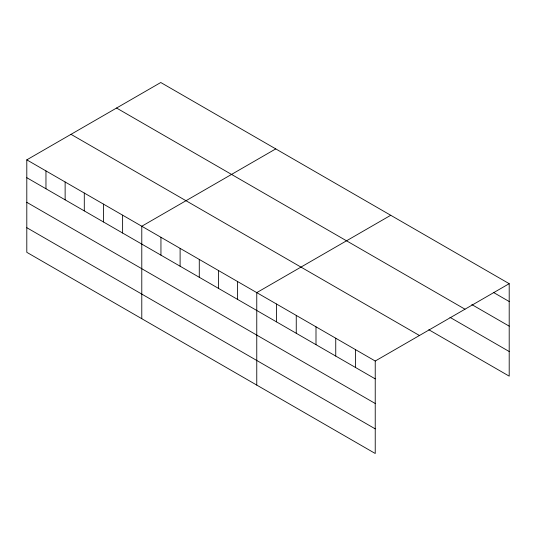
<?xml version="1.0" encoding="UTF-8"?>
<svg xmlns="http://www.w3.org/2000/svg" width="536" height="536" viewBox="0 0 536 536"><rect width="100%" height="100%" fill="white"/><g stroke="black" fill="none" stroke-linecap="round" stroke-linejoin="round"><path stroke-width="0.8" d="M428.813 329.734L509.2 376.145L509.2 283.678L160.767 82.511L26.8 159.855L26.8 252.322L375.233 453.49L375.233 361.023L26.8 159.855M275.752 148.894L141.785 226.239L141.785 318.706M390.731 215.278L256.764 292.623L256.764 385.096M375.233 361.023L509.2 283.678M493.69 292.569L509.2 301.527M471.827 304.575L509.2 326.149M116.56 108.031L464.993 309.198M449.965 317.325L509.2 351.522M71.007 134.328L419.44 335.496M26.8 177.704L375.233 378.872M26.8 202.327L375.233 403.494M26.8 227.7L375.233 428.867M355.489 349.619L355.489 367.468M335.744 338.223L335.744 356.072M315.999 326.826L315.999 344.668M296.254 315.423L296.254 333.271M276.509 304.026L276.509 321.875M237.602 281.561L237.602 299.41M218.44 270.499L218.44 288.348M199.278 259.431L199.278 277.28M180.109 248.369L180.109 266.218M160.947 237.301L160.947 255.149M122.617 215.177L122.617 233.026M103.455 204.109L103.455 221.958M84.293 193.047L84.293 210.896M65.131 181.985L65.131 199.834M45.962 170.917L45.962 188.766"/></g></svg>
